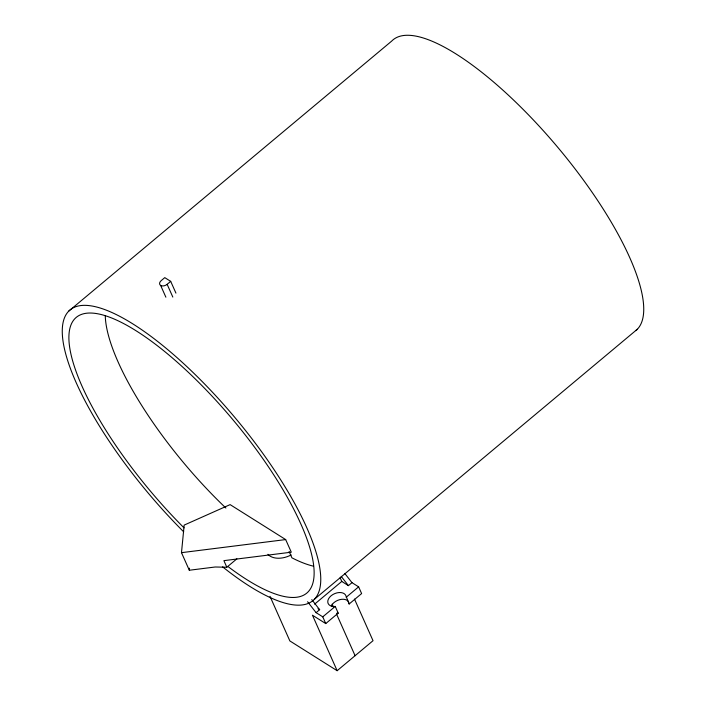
<?xml version="1.0" encoding="UTF-8"?>
<svg xmlns="http://www.w3.org/2000/svg" width="706" height="706" viewBox="0 0 706 706"><rect width="100%" height="100%" fill="white"/><g stroke="black" fill="none" stroke-linecap="round" stroke-linejoin="round"><path stroke-width="1.06" d="M226.829 567.236L215.206 566.997L189.314 570.245L181.486 552.666L184.169 525.096L230.121 504.622L285.674 539.578L291.296 552.189L223.899 560.652L226.829 567.236L236.863 558.843M189.314 570.245L189.508 568.18M68.676 311.187L391.654 41.124A189.402 57.486 50.1 0 1 556.849 146.23A189.402 57.486 50.1 0 1 635.85 330.593M165.884 297.2L160.641 285.427A4.854 3.168 -24 0 0 167.145 284.324L170.693 281.35L175.935 293.122M314.346 599.315L637.324 329.243M314.602 604.168L341.775 581.444L348.429 585.636L351.976 582.662L358.63 586.845L361.622 593.578L349.152 604.001L346.099 596.243A9.716 6.336 -24 0 0 331.079 595.802A9.716 6.336 -24 0 0 333.806 606.525L335.226 606.419L338.218 613.143L325.748 623.574L312.449 615.2L337.15 670.7L373.024 640.704L354.491 599.076M307.578 601.741L316.103 612.658L319.65 609.693L311.787 599.615M316.103 612.658L322.757 616.841L335.226 606.419M346.161 597.276L358.63 586.845M181.486 552.666L285.674 539.578M336.797 613.249L338.218 613.143M170.693 281.35L164.78 277.635L161.233 280.6A4.854 3.168 -24 0 0 160.641 285.427M317.991 608.643L319.65 609.693M337.15 670.7L289.866 640.942L270.01 596.349M344.766 573.422L351.976 582.662M341.21 576.396L348.429 585.636M340.142 577.773L341.775 581.444M332.147 604.168L333.47 607.142M336.559 614.079L355.092 655.697M322.757 616.841L325.748 623.574M289.081 551.457L291.913 557.819A174.832 53.065 50.1 0 0 313.34 566.141M167.145 284.324L172.829 297.076M349.099 602.968L349.152 604.001M291.154 554.951A19.424 12.664 -24 0 1 267.927 554.316M331.317 605.995A9.716 6.336 -24 0 1 339.621 599.685A9.716 6.336 -24 0 1 348.376 601.477M225.885 508.038A174.832 53.065 50.1 0 1 105.273 315.732M184.063 527.876A179.695 54.538 50.1 0 1 81.728 314.32A179.695 54.538 50.1 0 1 284.668 492.647A179.695 54.538 50.1 0 1 228.567 566.98M183.692 531.839A189.402 57.486 50.1 0 1 77.033 306.316A189.402 57.486 50.1 0 1 293.184 500.775A189.402 57.486 50.1 0 1 222.628 566.865"/></g></svg>
